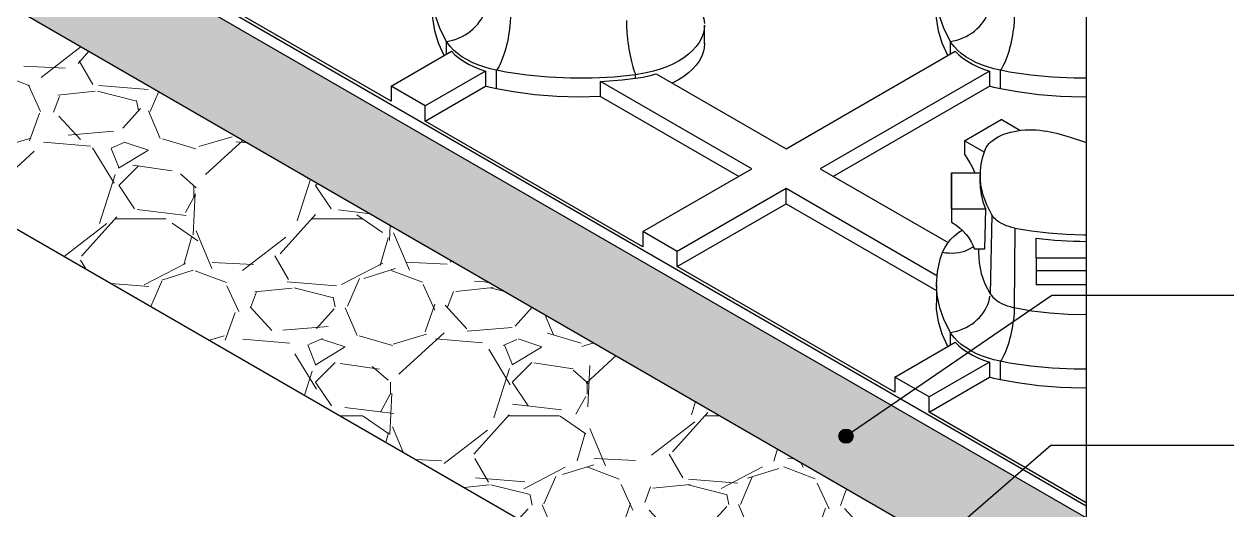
# Model space of a CAD drawing. Header units: millimetres. Extents: x 441156 to 441876, y 4514765 to 4515211.
# Drawn here: x 441489.989 to 441491.527, y 4515034.92 to 4515035.537 of the extents above; entities that cross this region are included whole.
import ezdxf

# ---------------------------------------------------------------- set-up
doc = ezdxf.new("R2010")
doc.units = ezdxf.units.MM
for name, color, linetype in [('Cassette', 7, 'Continuous'), ('Cornice', 7, 'Continuous'), ('Cornice_Testi', 7, 'Continuous')]:
    doc.layers.add(name, color=color, linetype=linetype)
doc.layers.add('Cornice_Tratteggi', color=7, linetype='Continuous', lineweight=5)

msp = doc.modelspace()

# ---------------------------------------------------------------- hatches: boundary and pattern name
at = {"layer": 'Cornice_Testi'}
h = msp.add_hatch(color=254, dxfattribs=at)
h.dxf.hatch_style = 1
h.paths.add_polyline_path([(441491.0431298654, 4515035.013180645, 1), (441491.0250173653, 4515035.013180645, 1)])
at = {"layer": 'Cornice_Tratteggi'}
h = msp.add_hatch(dxfattribs=at)
h.set_pattern_fill('GHIAIA2', color=254, scale=0.2, pattern_type=2)
h.set_pattern_definition([(0, (439121.963223482, 4515107.924989431), (0.2, 0.2), [0.06, -0.06999999999999999, 0.01, -0.06]), (0, (439122.043223482, 4515107.964989431), (0.2, 0.2), [0.01, -0.05, 0.04000000000000001, -0.1]), (0, (439122.073223482, 4515107.974989431), (0.2, 0.2), [0.01, -0.19]), (0, (439121.983223482, 4515107.984989431), (0.2, 0.2), [0.04000000000000001, -0.16]), (0, (439121.963223482, 4515108.004989431), (0.2, 0.2), [0.02, -0.18]), (0, (439122.103223482, 4515108.024989431), (0.2, 0.2), [0.02, -0.01, 0.01, -0.16]), (0, (439122.023223482, 4515108.034989431), (0.2, 0.2), [0.03, -0.17]), (0, (439121.973223482, 4515108.054989431), (0.2, 0.2), [0.02, -0.18]), (0, (439122.053223482, 4515108.074989431), (0.2, 0.2), [0.01, -0.06, 0.03, -0.1]), (0, (439122.013223482, 4515108.08498943), (0.2, 0.2), [0.02, -0.18]), (0, (439122.083223482, 4515108.094989431), (0.2, 0.2), [0.02, -0.18]), (0, (439122.043223482, 4515108.104989431), (0.2, 0.2), [0.02, -0.18]), (0, (439122.123223482, 4515108.114989431), (0.2, 0.2), [0.02, -0.18]), (90, (439121.953223482, 4515107.924989431), (-0.2, 0.2), [0.04000000000000001, -0.01, 0.02, -0.08000000000000002, 0.04000000000000001, -0.01]), (90, (439121.963223482, 4515108.054989431), (-0.2, 0.2), [0.01, -0.19]), (90, (439121.993223482, 4515107.994989431), (-0.2, 0.2), [0.02, -0.04000000000000001, 0.01, -0.13]), (90, (439122.003223482, 4515108.024989431), (-0.2, 0.2), [0.02, -0.04000000000000001, 0.03, -0.11]), (90, (439122.033223482, 4515107.974989431), (-0.2, 0.2), [0.01, -0.1, 0.02, -0.01, 0.02, -0.04000000000000001]), (90, (439122.043223482, 4515107.95498943), (-0.2, 0.2), [0.01, -0.19]), (90, (439122.063223482, 4515108.014989431), (-0.2, 0.2), [0.01, -0.01, 0.03, -0.15]), (90, (439122.073223482, 4515107.984989431), (-0.2, 0.2), [0.02, -0.08000000000000002, 0.01, -0.01, 0.01, -0.06999999999999999]), (90, (439122.093223482, 4515107.934989431), (-0.2, 0.2), [0.03, -0.17]), (90, (439122.113223482, 4515108.08498943), (-0.2, 0.2), [0.01, -0.01, 0.01, -0.17]), (90, (439122.123223482, 4515108.034989431), (-0.2, 0.2), [0.03, -0.17]), (90, (439122.148223482, 4515108.019989431), (-0.2, 0.2), [0.01, -0.19]), (45, (439122.023223482, 4515107.924989431), (2.220446049250313e-17, 0.200000000003805), [0.014142, -0.26870071248]), (45, (439122.003223482, 4515108.114989431), (2.220446049250313e-17, 0.200000000003805), [0.014142, -0.04242600000000001, 0.04242600000000001, -0.18384871248]), (45, (439122.023223482, 4515108.08498943), (2.220446049250313e-17, 0.200000000003805), [0.028284, -0.07071068000000001, 0.014142, -0.16970603248]), (45, (439122.063223482, 4515108.074989431), (2.220446049250313e-17, 0.200000000003805), [0.028284, -0.098995, 0.014142, -0.14142171248]), (45, (439121.983223482, 4515107.984989431), (2.220446049250313e-17, 0.200000000003805), [0.014142, -0.26870071248]), (45, (439122.033223482, 4515107.984989431), (2.220446049250313e-17, 0.200000000003805), [0.0424264, -0.24041631248]), (45, (439122.073223482, 4515108.004989431), (2.220446049250313e-17, 0.200000000003805), [0.014142, -0.0848528, 0.014142, -0.16970591248]), (45, (439122.103223482, 4515108.024989431), (2.220446049250313e-17, 0.200000000003805), [0.028284, -0.25455871248]), (45, (439122.143223482, 4515108.024989431), (2.220446049250313e-17, 0.200000000003805), [0.028284, -0.25455871248]), (45, (439122.143223482, 4515107.964989431), (2.220446049250313e-17, 0.200000000003805), [0.014142, -0.26870071248]), (45, (439122.123223482, 4515108.064989431), (2.220446049250313e-17, 0.200000000003805), [0.014142, -0.26870071248]), (45, (439122.103223482, 4515108.094989431), (2.220446049250313e-17, 0.200000000003805), [0.014142, -0.26870071248]), (45, (439122.143223482, 4515108.114989431), (2.220446049250313e-17, 0.200000000003805), [0.014142, -0.26870071248]), (45, (439121.953223482, 4515108.114989431), (2.220446049250313e-17, 0.200000000003805), [0.014142, -0.26870071248]), (45, (439122.053223482, 4515108.034989431), (2.220446049250313e-17, 0.200000000003805), [0.014142, -0.26870071248]), (45, (439122.073223482, 4515108.114989431), (2.220446049250313e-17, 0.200000000003805), [0.014142, -0.098995, 0.014142, -0.15556371248]), (45, (439121.983223482, 4515108.004989431), (2.220446049250313e-17, 0.200000000003805), [0.028284, -0.25455871248]), (45, (439121.983223482, 4515108.054989431), (2.220446049250313e-17, 0.200000000003805), [0.04242600000000001, -0.24041671248]), (135, (439121.963223482, 4515108.004989431), (-0.200000000003805, 2.220446049250313e-17), [0.021214, -0.26162871248]), (135, (439122.073223482, 4515107.994989431), (-0.200000000003805, 2.220446049250313e-17), [0.014142, -0.26870071248]), (135, (439122.133223482, 4515108.024989431), (-0.200000000003805, 2.220446049250313e-17), [0.014142, -0.26870071248]), (135, (439122.063223482, 4515108.064989431), (-0.200000000003805, 2.220446049250313e-17), [0.014142, -0.26870071248]), (135, (439122.073223482, 4515108.094989431), (-0.200000000003805, 2.220446049250313e-17), [0.014142, -0.26870071248]), (135, (439122.043223482, 4515108.104989431), (-0.200000000003805, 2.220446049250313e-17), [0.014142, -0.26870071248]), (135, (439122.083223482, 4515108.094989431), (-0.200000000003805, 2.220446049250313e-17), [0.014142, -0.26870071248]), (135, (439121.963223482, 4515107.974989431), (-0.200000000003805, 2.220446049250313e-17), [0.014142, -0.26870071248]), (135, (439122.003223482, 4515108.044989431), (-0.200000000003805, 2.220446049250313e-17), [0.014142, -0.26870071248]), (135, (439122.003223482, 4515107.984989431), (-0.200000000003805, 2.220446049250313e-17), [0.028284, -0.25455871248]), (135, (439122.043223482, 4515107.964989431), (-0.200000000003805, 2.220446049250313e-17), [0.028284, -0.25455871248]), (135, (439122.123223482, 4515108.074989431), (-0.200000000003805, 2.220446049250313e-17), [0.028284, -0.25455871248]), (135, (439122.063223482, 4515108.024989431), (-0.200000000003805, 2.220446049250313e-17), [0.014142, -0.26870071248]), (135, (439122.093223482, 4515107.964989431), (-0.200000000003805, 2.220446049250313e-17), [0.028284, -0.1697056, 0.014142, -0.07071111248]), (135, (439121.973223482, 4515108.054989431), (-0.1999999005732778, 9.94305271784235e-08), [0.028284, -0.05656854, 0.028284, -0.16970617248]), (135, (439121.953223482, 4515107.944989431), (-0.200000000003805, 2.220446049250313e-17), [0.02828, -0.07072, 0.02828, -0.07072, 0.01414, -0.07070271248000001]), (26.56505118, (439122.023223482, 4515107.984989431), (0.2000000000000188, 1.019975215399427e-11), [0.04472, -0.02236, 0.02236, -0.3577735954]), (26.56505118, (439122.053223482, 4515108.104989431), (0.2000000000000188, 1.019975215399427e-11), [0.04472, -0.4024935954]), (26.56505118, (439122.053223482, 4515107.964989431), (0.2000000000000188, 1.019975215399427e-11), [0.02236, -0.4248535954]), (26.56505118, (439121.963223482, 4515107.974989431), (0.2000000000000188, 1.019975215399427e-11), [0.02236, -0.4248535954]), (26.56505118, (439122.003223482, 4515108.024989431), (0.2000000000000188, 1.019975215399427e-11), [0.02236, -0.4248535954]), (26.56505118, (439121.963223482, 4515108.044989431), (0.2000000000000188, 1.019975215399427e-11), [0.02236, -0.4248535954]), (63.43494882, (439121.993223482, 4515108.064989431), (1.019972994953378e-11, 0.2000000000000188), [0.02235999999999996, -0.4248535953999992]), (63.43494882, (439122.063223482, 4515108.064989431), (1.019972994953378e-11, 0.2000000000000188), [0.02235999999999996, -0.4248535953999992]), (63.43494882, (439122.083223482, 4515107.924989431), (1.019972994953378e-11, 0.2000000000000188), [0.02235999999999996, -0.4248535953999992]), (63.43494882, (439121.953223482, 4515108.034989431), (1.019972994953378e-11, 0.2000000000000188), [0.02235999999999996, -0.4248535953999992]), (63.43494882, (439122.033223482, 4515107.934989431), (1.019972994953378e-11, 0.2000000000000188), [0.02235999999999996, -0.1565199999999996, 0.02235999999999996, -0.2459735953999997]), (116.56505118, (439122.003223482, 4515108.104989431), (-1.019975215399427e-11, 0.2000000000000188), [0.02236, -0.4248535954]), (116.56505118, (439122.123223482, 4515108.064989431), (-1.019975215399427e-11, 0.2000000000000188), [0.02236, -0.4248535954]), (116.56505118, (439122.033223482, 4515108.104989431), (-1.019975215399427e-11, 0.2000000000000188), [0.02236, -0.4248535954]), (116.56505118, (439121.953223482, 4515107.994989431), (-1.019975215399427e-11, 0.2000000000000188), [0.02236, -0.4248535954]), (153.43494882, (439122.103223482, 4515107.964989431), (-0.2000000000000188, 1.019979656291525e-11), [0.02236, -0.4248535954]), (153.43494882, (439122.143223482, 4515108.014989431), (-0.2000000000000188, 1.019979656291525e-11), [0.02236, -0.4248535954]), (153.43494882, (439122.023223482, 4515108.034989431), (-0.2000000000000188, 1.019979656291525e-11), [0.02236, -0.4248535954]), (153.43494882, (439122.053223482, 4515108.074989431), (-0.2000000000000188, 1.019979656291525e-11), [0.02236, -0.4248535954]), (153.43494882, (439122.123223482, 4515108.114989431), (-0.2000000000000188, 1.019979656291525e-11), [0.02236, -0.4248535954]), (153.43494882, (439121.983223482, 4515107.924989431), (-0.2000000000000188, 1.019979656291525e-11), [0.03354, -0.4136735954])])
h.paths.add_polyline_path([(441489.0365993104, 4515036.238782965), (441489.0365993104, 4515036.099920465), (441491.3391885678, 4515034.770532724), (441491.3391885678, 4515034.909395223)])
h = msp.add_hatch(dxfattribs=at)
h.set_pattern_fill('GRAVEL', color=254, scale=0.25)
h.set_pattern_definition([(228.012787504, (439122.133223482, 4515108.174989431), (-2.000000000000016, -2.250000000000001), [0.033634, -3.329772011768425]), (184.969740728, (439122.110723482, 4515108.149989431), (2.999999999999994, 0.2500000000000088), [0.057717, -5.713981190307499]), (132.510447078, (439122.053223482, 4515108.144989431), (2.500000000000029, -2.749999999999966), [0.040697, -4.029008149024925]), (267.273689006, (439121.955723482, 4515108.082489431), (0.2500000000000061, 5.000000000000004), [0.05255949999999991, -5.203389510407239]), (292.833654178, (439121.953223482, 4515108.029989431), (-1.249999999999997, 3.000000000000007), [0.05153874999999991, -5.102343282022064]), (357.273689006, (439121.973223482, 4515107.982489431), (-5.000000000000004, 0.2500000000000064), [0.05255949999999991, -5.203389510407239]), (37.6942404667, (439122.025723482, 4515107.979989431), (-3.25, -2.499999999999993), [0.06950724999999999, -6.881212137229]), (72.2553283749, (439122.080723482, 4515108.02248943), (1.750000000000007, 5.500000000000001), [0.06562199999999982, -6.496580374203337]), (121.429565615, (439122.100723482, 4515108.08498943), (-2.000000000000005, 3.249999999999997), [0.0527375, -5.22101827743225]), (175.236358309, (439122.073223482, 4515108.129989431), (2.749999999999996, -0.2500000000000095), [0.060208, -2.950190644698075]), (222.397437798, (439122.013223482, 4515108.134989431), (-2.999999999999991, -2.749999999999993), [0.077862, -7.708343751198725]), (138.814074834, (439122.203223482, 4515108.07998943), (-1.750000000000008, 1.5), [0.02657524999999995, -2.630961203183669]), (171.46923439, (439122.183223482, 4515108.097489431), (3.25, -0.4999999999999988), [0.05055925, -5.00537785403925]), (225, (439122.133223482, 4515108.104989431), (-2.775557561562891e-17, -0.2499999999999832), [0.03535525, -0.318198140593275]), (203.198590514, (439122.115723482, 4515108.134989431), (1.249999999999997, 0.4999999999999938), [0.0190395, -1.884903776465975]), (291.801409486, (439122.098223482, 4515108.127489431), (-0.249999999999921, 0.7500000000000256), [0.02692575, -1.319365451783625]), (30.96375653209999, (439122.108223482, 4515108.10248943), (0.7500000000000132, 0.4999999999999949), [0.04373224999999999, -1.414005723711325]), (161.565051177, (439122.145723482, 4515108.12498943), (0.5000000000000029, -0.2499999999999942), [0.03162274999999991, -0.7589466650420985]), (16.389540334, (439121.953223482, 4515108.127489431), (2.499999999999992, 0.750000000000011), [0.0443, -4.38571128666735]), (70.3461759419, (439121.995723482, 4515108.139989431), (-1.000000000000305, -2.750000000000849), [0.03716525, -3.67935193682975]), (293.198590514, (439122.145723482, 4515108.174989431), (-0.4999999999999926, 1.249999999999998), [0.03807875, -1.865864526465975]), (343.610459666, (439122.160723482, 4515108.139989431), (-2.499999999999992, 0.7500000000000109), [0.04429999999999991, -4.385711286667238]), (339.44395478, (439121.953223482, 4515107.972489431), (-1.250000000000009, 0.5000000000000061), [0.04271999999999991, -2.093280936329369]), (294.775140569, (439121.993223482, 4515107.957489431), (-1.250000000000001, 2.75), [0.0357945, -3.543660765819]), (66.8014094864, (439122.148223482, 4515107.924989431), (0.4999999999999953, 1.249999999999992), [0.03807875, -1.865864526465975]), (17.3540246363, (439122.163223482, 4515107.95998943), (-3.249999999999994, -0.9999999999999907), [0.04190775, -4.14885590356]), (69.44395478040002, (439122.025723482, 4515107.924989431), (-0.5000000000000018, -1.249999999999989), [0.02135999999999996, -2.114640936329369]), (101.309932474, (439122.133223482, 4515107.924989431), (-0.249999999999991, 1.000000000000003), [0.0127475, -1.2620073783982]), (165.963756532, (439122.130723482, 4515107.93748943), (0.7499999999999897, -0.2500000000000003), [0.05153875, -0.9792376564044251]), (186.009005957, (439122.080723482, 4515107.949989431), (2.500000000000012, 0.2499999999999958), [0.0477625, -4.728480793635701]), (303.690067526, (439122.108223482, 4515108.07998943), (-0.2499999999999968, 0.4999999999999964), [0.03605549999999991, -0.8653323188659986]), (353.157226587, (439122.128223482, 4515108.049989431), (4.250000000000004, -0.5000000000000132), [0.0629485, -6.231890656007075]), (60.9453959009, (439122.190723482, 4515108.042489431), (-0.9999999999999939, -1.749999999999994), [0.025739, -2.54816853524675]), (90, (439122.203223482, 4515108.064989431), (-0.25, 0.25), [0.015, -0.235]), (120.256437164, (439122.075723482, 4515107.957489431), (1.000000000000002, -1.750000000000002), [0.034731, -3.43837999736245]), (48.01278750420001, (439122.058223482, 4515107.987489431), (2, 2.249999999999994), [0.067268, -3.296138011768424]), (0, (439122.103223482, 4515108.037489431), (0.25, 0.25), [0.065, -0.185]), (325.3048464690001, (439122.168223482, 4515108.037489431), (2.500000000000035, -1.749999999999956), [0.03952849999999991, -3.913318575210494]), (254.054604099, (439122.200723482, 4515108.014989431), (-0.2500000000000094, -1.000000000000001), [0.0364005, -1.783626972320125]), (207.645975364, (439122.190723482, 4515107.979989431), (-4.749999999999988, -2.500000000000012), [0.05926625, -5.867368545564849]), (175.42607874, (439122.138223482, 4515107.952489431), (-3.249999999999988, 0.2500000000000003), [0.06269975, -6.207268351992225])])
h.paths.add_polyline_path([(441489.0365993104, 4515036.099920465), (441489.0365993104, 4515035.821060955), (441491.3391885678, 4515034.491673214), (441491.3391885678, 4515034.770532724), (441491.1523932892, 4515034.878377991), (441491.076962303, 4515034.813046786, -0.180360973604361), (441491.0791729434, 4515034.807117764, -1), (441491.0610604434, 4515034.807117764, -0.6943969215559394), (441491.076962303, 4515034.813046786), (441491.1523932892, 4515034.878377991)])

# ---------------------------------------------------------------- linework, layer by layer
at = {"layer": 'Cassette', "color": 5}
for p, q in [((441491.5269137554, 4515035.191940012), (441491.2954183237, 4515035.191940012)), ((441491.5269137554, 4515035.001309055), (441491.2943286998, 4515035.001309055))]:
    msp.add_line(p, q, dxfattribs=at)
at = {"layer": 'Cornice', "color": 254}
msp.add_line((441491.3391885678, 4515037.665019941), (441491.3391885678, 4515034.491673214), dxfattribs=at)
at = {"layer": 'Cornice', "color": 254, "linetype": 'Continuous'}
for p, q in [((441491.3391885678, 4515034.92418409), (441489.0365993104, 4515036.25357183)), ((441491.3391885678, 4515034.909395223), (441489.0365993104, 4515036.238782965)), ((441489.0365993104, 4515036.099920465), (441491.3391885678, 4515034.770532724)), ((441489.0365993104, 4515035.821060955), (441491.3391885678, 4515034.491673214)), ((441490.4556671609, 4515035.438717164), (441490.1790257748, 4515035.598434607)), ((441490.8540438762, 4515035.511889875), (441490.8540438762, 4515035.53555206)), ((441490.5263308808, 4515035.498740015), (441490.5263308808, 4515035.514749846)), ((441491.1667044595, 4515035.498740015), (441491.1667044595, 4515035.514749846)), ((441490.4556671609, 4515035.45794269), (441490.5323866504, 4515035.502236282)), ((441490.9577200466, 4515035.378083969), (441491.1727602291, 4515035.502236282)), ((441490.5899217986, 4515035.454373782), (441490.5899217986, 4515035.478035966)), ((441491.2302953773, 4515035.454373782), (441491.2302953773, 4515035.478035966)), ((441490.5759320537, 4515035.477095573), (441490.4992125642, 4515035.432801981)), ((441490.5759320537, 4515035.477095573), (441490.5759320537, 4515035.457870048)), ((441490.9141746432, 4515035.35294326), (441490.7219286005, 4515035.463935496)), ((441490.7219286005, 4515035.444709972), (441490.7219286005, 4515035.463935496)), ((441490.7666236808, 4515035.467907872), (441490.7666236808, 4515035.472344532)), ((441490.7927068592, 4515035.47335346), (441490.9577200466, 4515035.378083969)), ((441491.2163056325, 4515035.477095573), (441491.0012654499, 4515035.35294326)), ((441491.2163056325, 4515035.477095573), (441491.2163056325, 4515035.457870048)), ((441490.4556671609, 4515035.45794269), (441490.4556671609, 4515035.438717164)), ((441490.4992125642, 4515035.432801981), (441490.4556671609, 4515035.45794269)), ((441490.4992125642, 4515035.413576456), (441490.5759320537, 4515035.457870048)), ((441491.0179154032, 4515035.343330497), (441491.2163056325, 4515035.457870048)), ((441490.4992125642, 4515035.413576456), (441490.4992125642, 4515035.432801981)), ((441490.7219286005, 4515035.444709972), (441490.8975246899, 4515035.343330497)), ((441490.7758539502, 4515035.253859013), (441490.4992125642, 4515035.413576456)), ((441491.1844428668, 4515035.388368271), (441491.2311901351, 4515035.415357559)), ((441491.2548486225, 4515035.401697742), (441491.2311901351, 4515035.415357559)), ((441491.1844428668, 4515035.388368271), (441491.1844424854, 4515035.371529453)), ((441491.2096438329, 4515035.373817863), (441491.1844428668, 4515035.388368271)), ((441490.7758539502, 4515035.273084539), (441490.9141746432, 4515035.35294326)), ((441491.0012654499, 4515035.35294326), (441491.1637965351, 4515035.259106796)), ((441491.1682164137, 4515035.347865738), (441491.1682158738, 4515035.331026944)), ((441491.1682164137, 4515035.301854251), (441491.1682164137, 4515035.347865738)), ((441491.1682164137, 4515035.347865738), (441491.2045733002, 4515035.347864961)), ((441491.2044565456, 4515035.346810696), (441491.2042807237, 4515035.338586851)), ((441490.9577200466, 4515035.327802551), (441490.8193993535, 4515035.24794383)), ((441491.1494547675, 4515035.217105523), (441490.9577200466, 4515035.327802551)), ((441490.9577200466, 4515035.308577026), (441490.9577200466, 4515035.327802551)), ((441491.1682158738, 4515035.331026944), (441491.1682158738, 4515035.285015457)), ((441490.8193993535, 4515035.228718305), (441490.9577200466, 4515035.308577026)), ((441490.9577200466, 4515035.308577026), (441491.1488767838, 4515035.198213694)), ((441491.1682164137, 4515035.301854251), (441491.1682158738, 4515035.285015457)), ((441491.1682164137, 4515035.301854251), (441491.2111927022, 4515035.301853333)), ((441491.2111927022, 4515035.301853333), (441491.2100729219, 4515035.250832092)), ((441491.2191845605, 4515035.294592433), (441491.2171660712, 4515035.19422406)), ((441490.7758539502, 4515035.273084539), (441490.7758539502, 4515035.253859013)), ((441490.8193993535, 4515035.24794383), (441490.7758539502, 4515035.273084539)), ((441491.2485412401, 4515035.277643509), (441491.2478394678, 4515035.176514937)), ((441491.2755200309, 4515035.239903075), (441491.2755200309, 4515035.264714293)), ((441490.8193993535, 4515035.228718305), (441490.8193993535, 4515035.24794383)), ((441491.2100729219, 4515035.250832092), (441491.1972562738, 4515035.250832092)), ((441491.2024045685, 4515035.250832092), (441491.2023216271, 4515035.246952613)), ((441491.2755200309, 4515035.239903075), (441491.2755200309, 4515035.223063969)), ((441491.2755200309, 4515035.239903075), (441491.3391885678, 4515035.239903075)), ((441491.0960407396, 4515035.069000863), (441490.8193993535, 4515035.228718305)), ((441491.3391885678, 4515035.223063969), (441491.2755200309, 4515035.223063969)), ((441491.2755200309, 4515035.223063969), (441491.2755200309, 4515035.205646926)), ((441491.1488767838, 4515035.205981093), (441491.1488767838, 4515035.182318909)), ((441491.3391885678, 4515035.205646926), (441491.2755200309, 4515035.205646926)), ((441491.1667044595, 4515035.129023713), (441491.1667044595, 4515035.145033545)), ((441491.0960407396, 4515035.088226387), (441491.1727602291, 4515035.13251998)), ((441491.2163056325, 4515035.107379271), (441491.1395861429, 4515035.063085679)), ((441491.2163056325, 4515035.107379271), (441491.2163056325, 4515035.088153746)), ((441491.2302953773, 4515035.084657479), (441491.2302953773, 4515035.108319664)), ((441491.0960407396, 4515035.088226387), (441491.0960407396, 4515035.069000863)), ((441491.1395861429, 4515035.063085679), (441491.0960407396, 4515035.088226387)), ((441491.1395861429, 4515035.043860154), (441491.2163056325, 4515035.088153746)), ((441491.1395861429, 4515035.043860154), (441491.1395861429, 4515035.063085679)), ((441491.3391885678, 4515034.928620749), (441491.1395861429, 4515035.043860154))]:
    msp.add_line(p, q, dxfattribs=at)
for points in [[(441490.5263308808, 4515035.514749846, 0), (441490.5183317554, 4515035.530155119, 0), (441490.5126726934, 4515035.54590237, 0), (441490.5093961886, 4515035.561873351, 0), (441490.5085032051, 4515035.575697396, 0)], [(441491.1667044595, 4515035.514749846, 0), (441491.1587053341, 4515035.530155119, 0), (441491.1530462721, 4515035.54590237, 0), (441491.1497697673, 4515035.561873351, 0), (441491.1488767838, 4515035.575697396, 0)], [(441490.5263308808, 4515035.514749846, 0), (441490.5303557282, 4515035.515386799, 0), (441490.5343824946, 4515035.516328024, 0), (441490.5383805341, 4515035.517566357, 0), (441490.5423194189, 4515035.519092374, 0), (441490.546169172, 4515035.52089446, 0), (441490.5499004942, 4515035.522958903, 0), (441490.553484988, 4515035.525269987, 0), (441490.5568953733, 4515035.527810127, 0), (441490.5601056949, 4515035.53055999, 0), (441490.5630915203, 4515035.533498646, 0), (441490.5658301257, 4515035.536603732, 0), (441490.5683006686, 4515035.539851616, 0), (441490.5704843466, 4515035.54321758, 0), (441490.5723645407, 4515035.546676006, 0), (441490.5739269413, 4515035.550200574, 0), (441490.5751596579, 4515035.553764461, 0), (441490.5760533085, 4515035.557340541, 0), (441490.576601092, 4515035.560901599, 0), (441490.5767924925, 4515035.563940362, 0)], [(441490.8459550513, 4515035.5597091, 0), (441490.8492053751, 4515035.554375247, 0), (441490.851638134, 4515035.548898139, 0), (441490.8532348134, 4515035.543319459, 0), (441490.8539832614, 4515035.537681665, 0), (441490.8540438762, 4515035.53555206, 0)], [(441491.1667044595, 4515035.514749846, 0), (441491.1707293069, 4515035.515386799, 0), (441491.1747560734, 4515035.516328024, 0), (441491.1787541128, 4515035.517566357, 0), (441491.1826929977, 4515035.519092374, 0), (441491.1865427507, 4515035.52089446, 0), (441491.1902740729, 4515035.522958903, 0), (441491.1938585668, 4515035.525269987, 0), (441491.197268952, 4515035.527810127, 0), (441491.2004792736, 4515035.53055999, 0), (441491.203465099, 4515035.533498646, 0), (441491.2062037044, 4515035.536603732, 0), (441491.2086742473, 4515035.539851616, 0), (441491.2108579253, 4515035.54321758, 0), (441491.2127381194, 4515035.546676006, 0), (441491.21430052, 4515035.550200574, 0), (441491.2155332366, 4515035.553764461, 0), (441491.2164268872, 4515035.557340541, 0), (441491.2169746707, 4515035.560901599, 0), (441491.2171660712, 4515035.563940362, 0)], [(441490.5230461497, 4515035.496843592, 0), (441490.5159224625, 4515035.512391434, 0), (441490.5111569299, 4515035.528236961, 0), (441490.5087853366, 4515035.544261189, 0), (441490.5085032051, 4515035.552035211, 0)], [(441490.6074658891, 4515035.546231238, 0), (441490.6073803592, 4515035.542612266, 0), (441490.607173276, 4515035.538823207, 0), (441490.6068462157, 4515035.534892899, 0), (441490.6064016671, 4515035.530851253, 0), (441490.6058430138, 4515035.526729031, 0), (441490.6051745074, 4515035.522557601, 0), (441490.6044012355, 4515035.518368715, 0), (441490.6035290833, 4515035.51419425, 0), (441490.6025646884, 4515035.510065977, 0), (441490.6015153904, 4515035.506015315, 0), (441490.6003891751, 4515035.502073091, 0), (441490.5991946137, 4515035.498269309, 0), (441490.5979407975, 4515035.494632917, 0), (441490.5966372687, 4515035.49119159, 0), (441490.5952939481, 4515035.48797152, 0), (441490.5939210592, 4515035.484997212, 0), (441490.5925290504, 4515035.482291304, 0), (441490.5911285157, 4515035.479874388, 0), (441490.5899217986, 4515035.478035966, 0)], [(441490.7548013529, 4515035.541485675, 0), (441490.7548589885, 4515035.53786209, 0), (441490.7549985343, 4515035.534061867, 0), (441490.7552189284, 4515035.530113926, 0), (441490.7555184936, 4515035.526048313, 0), (441490.7558949499, 4515035.521895971, 0), (441490.7563454322, 4515035.517688501, 0), (441490.7568665121, 4515035.513457924, 0), (441490.7574542239, 4515035.509236438, 0), (441490.7581040948, 4515035.505056171, 0), (441490.7588111787, 4515035.500948937, 0), (441490.7595700945, 4515035.496945994, 0), (441490.7603750662, 4515035.493077808, 0), (441490.7612199676, 4515035.489373818, 0), (441490.7620983685, 4515035.485862213, 0), (441490.7630035836, 4515035.48256972, 0), (441490.7639287238, 4515035.479521394, 0), (441490.7648667482, 4515035.476740437, 0), (441490.7658105178, 4515035.474248013, 0), (441490.7666236808, 4515035.472344532, 0)], [(441491.1634197284, 4515035.496843592, 0), (441491.1562960412, 4515035.512391434, 0), (441491.1515305087, 4515035.528236961, 0), (441491.1491589153, 4515035.544261189, 0), (441491.1488767838, 4515035.552035211, 0)], [(441491.2478394678, 4515035.546231238, 0), (441491.2477539379, 4515035.542612266, 0), (441491.2475468548, 4515035.538823207, 0), (441491.2472197944, 4515035.534892899, 0), (441491.2467752459, 4515035.530851253, 0), (441491.2462165926, 4515035.526729031, 0), (441491.2455480861, 4515035.522557601, 0), (441491.2447748142, 4515035.518368715, 0), (441491.243902662, 4515035.51419425, 0), (441491.2429382671, 4515035.510065977, 0), (441491.2418889691, 4515035.506015315, 0), (441491.2407627538, 4515035.502073091, 0), (441491.2395681924, 4515035.498269309, 0), (441491.2383143762, 4515035.494632917, 0), (441491.2370108474, 4515035.49119159, 0), (441491.2356675268, 4515035.48797152, 0), (441491.2342946379, 4515035.484997212, 0), (441491.2329026291, 4515035.482291304, 0), (441491.2315020944, 4515035.479874388, 0), (441491.2302953773, 4515035.478035966, 0)], [(441490.8540438762, 4515035.53555206, 0), (441490.8536166818, 4515035.529903112, 0), (441490.85233835, 4515035.524297155, 0), (441490.8502186094, 4515035.518776855, 0), (441490.8472735927, 4515035.513384225, 0), (441490.8435257133, 4515035.508160305, 0), (441490.8390034946, 4515035.503144853, 0), (441490.8337413536, 4515035.49837604, 0), (441490.8277793383, 4515035.493890158, 0), (441490.8211628233, 4515035.489721349, 0), (441490.8139421642, 4515035.485901339, 0), (441490.8061723146, 4515035.482459201, 0), (441490.7979124078, 4515035.479421131, 0), (441490.7892253067, 4515035.476810252, 0), (441490.7801771251, 4515035.474646433, 0), (441490.7708367255, 4515035.472946144, 0), (441490.7666236808, 4515035.472344532, 0)], [(441490.5899217986, 4515035.478035966, 0), (441490.5815545613, 4515035.479955548, 0), (441490.5735089431, 4515035.482288856, 0), (441490.5658461763, 4515035.485018131, 0), (441490.558624579, 4515035.488122604, 0), (441490.5518991121, 4515035.491578645, 0), (441490.5457209603, 4515035.495359953, 0), (441490.5401371431, 4515035.49943775, 0), (441490.5351901568, 4515035.503781002, 0), (441490.5309176508, 4515035.508356653, 0), (441490.5273521416, 4515035.51312988, 0), (441490.5263308808, 4515035.514749846, 0)], [(441490.8540438762, 4515035.511889875, 0), (441490.8536166818, 4515035.506240927, 0), (441490.85233835, 4515035.50063497, 0), (441490.8502186094, 4515035.49511467, 0), (441490.8472735927, 4515035.48972204, 0), (441490.8435257133, 4515035.484498121, 0), (441490.8390034946, 4515035.479482668, 0), (441490.8337413536, 4515035.474713854, 0), (441490.8277793383, 4515035.470227974, 0), (441490.8211628233, 4515035.466059164, 0), (441490.8139421642, 4515035.462239154, 0), (441490.8128567815, 4515035.461720009, 0)], [(441491.2302953773, 4515035.478035966, 0), (441491.22192814, 4515035.479955548, 0), (441491.2138825218, 4515035.482288856, 0), (441491.2062197551, 4515035.485018131, 0), (441491.1989981578, 4515035.488122604, 0), (441491.1922726908, 4515035.491578645, 0), (441491.186094539, 4515035.495359953, 0), (441491.1805107218, 4515035.49943775, 0), (441491.1755637355, 4515035.503781002, 0), (441491.1712912295, 4515035.508356653, 0), (441491.1677257203, 4515035.51312988, 0), (441491.1667044595, 4515035.514749846, 0)], [(441490.5323866504, 4515035.502236282, 0), (441490.5369077389, 4515035.497740956, 0), (441490.5420902359, 4515035.493490233, 0), (441490.5478946996, 4515035.489516462, 0), (441490.5542769544, 4515035.485849888, 0), (441490.5611884276, 4515035.482518413, 0), (441490.5685765186, 4515035.479547394, 0), (441490.5759320537, 4515035.477095573, 0)], [(441491.1727602291, 4515035.502236282, 0), (441491.1772813176, 4515035.497740956, 0), (441491.1824638146, 4515035.493490233, 0), (441491.1882682783, 4515035.489516462, 0), (441491.1946505331, 4515035.485849888, 0), (441491.2015620063, 4515035.482518413, 0), (441491.2089500973, 4515035.479547394, 0), (441491.2163056325, 4515035.477095573, 0)], [(441490.7666236808, 4515035.472344532, 0), (441490.7392165379, 4515035.469468481, 0), (441490.7114810297, 4515035.467973107, 0), (441490.6836254225, 4515035.467869641, 0), (441490.6558588846, 4515035.469158859, 0), (441490.6283899154, 4515035.47183108, 0), (441490.6014247799, 4515035.475866238, 0), (441490.5899217986, 4515035.478035966, 0)], [(441491.3391885678, 4515035.467926062, 0), (441491.3239990012, 4515035.467869641, 0), (441491.2962324633, 4515035.469158859, 0), (441491.2687634941, 4515035.47183108, 0), (441491.2417983586, 4515035.475866238, 0), (441491.2302953773, 4515035.478035966, 0)], [(441490.7219286005, 4515035.463935496, 0), (441490.7495650456, 4515035.465951568, 0), (441490.7666236808, 4515035.467907872, 0)], [(441490.7666236808, 4515035.467907872, 0), (441490.7760709315, 4515035.469398456, 0), (441490.7852572146, 4515035.471358743, 0), (441490.7927068592, 4515035.47335346, 0)], [(441490.5899217986, 4515035.454373782, 0), (441490.5815545613, 4515035.456293363, 0), (441490.5759320537, 4515035.457870048, 0)], [(441490.7219286005, 4515035.444709972, 0), (441490.6940936054, 4515035.444082811, 0), (441490.6662690738, 4515035.444849269, 0), (441490.6386639406, 4515035.447003592, 0), (441490.6114854933, 4515035.450529602, 0), (441490.5899217986, 4515035.454373782, 0)], [(441491.2302953773, 4515035.454373782, 0), (441491.22192814, 4515035.456293363, 0), (441491.2163056325, 4515035.457870048, 0)], [(441491.3391885678, 4515035.44418919, 0), (441491.3344671841, 4515035.444082811, 0), (441491.3066426525, 4515035.444849269, 0), (441491.2790375193, 4515035.447003592, 0), (441491.251859072, 4515035.450529602, 0), (441491.2302953773, 4515035.454373782, 0)], [(441491.2110013843, 4515035.377586883, 0), (441491.2122511383, 4515035.380099112, 0), (441491.2138891725, 4515035.382562584, 0), (441491.2158963179, 4515035.384951605, 0), (441491.2182534059, 4515035.38724048, 0), (441491.2209563893, 4515035.389419715, 0), (441491.2239913487, 4515035.391482674, 0), (441491.2273245736, 4515035.393408178, 0), (441491.2309223536, 4515035.39517505, 0), (441491.2347716173, 4515035.39677364, 0), (441491.2388582804, 4515035.398201721, 0), (441491.2431380081, 4515035.399445136, 0), (441491.2475664655, 4515035.400489729, 0), (441491.2521271915, 4515035.401328927, 0), (441491.256804185, 4515035.401962764, 0), (441491.2615476005, 4515035.402385688, 0), (441491.2663075924, 4515035.402592153, 0), (441491.2710689647, 4515035.402578764, 0), (441491.2758127532, 4515035.402348165, 0), (441491.2804892177, 4515035.401903987, 0), (441491.2850486179, 4515035.401249859, 0), (441491.2874699971, 4515035.400806818, 0)], [(441491.3391885678, 4515035.38613861, 0), (441491.3386909657, 4515035.386347129, 0), (441491.3195144419, 4515035.3928548, 0), (441491.3037858675, 4515035.39717911, 0), (441491.2874699971, 4515035.400806818, 0)], [(441491.1844424854, 4515035.371529453, 0), (441491.188130938, 4515035.366049964, 0), (441491.1915525028, 4515035.360366105, 0), (441491.1946811395, 4515035.354521136, 0), (441491.1974930373, 4515035.348559538, 0), (441491.197796587, 4515035.347865106, 0)], [(441491.2191845605, 4515035.294592433, 0), (441491.2128224578, 4515035.306990086, 0), (441491.2082229081, 4515035.319501691, 0), (441491.20536992, 4515035.33240542, 0), (441491.2044377029, 4515035.345244085, 0), (441491.2044566215, 4515035.346814243, 0)], [(441491.2042807237, 4515035.338586851, 0), (441491.2045660888, 4515035.329329925, 0), (441491.2058168172, 4515035.320099715, 0), (441491.208028366, 4515035.310929748, 0), (441491.2111927022, 4515035.301853333, 0)], [(441491.2485412401, 4515035.277643509, 0), (441491.2448625955, 4515035.27843421, 0), (441491.2413167431, 4515035.279407253, 0), (441491.2378328197, 4515035.280592526, 0), (441491.2345408501, 4515035.281955147, 0), (441491.2315493264, 4515035.283440347, 0), (441491.2287824415, 4515035.285073414, 0), (441491.2261906331, 4515035.286896962, 0), (441491.2238758078, 4515035.288851832, 0), (441491.2225049287, 4515035.290211149, 0), (441491.2212673328, 4515035.291617447, 0), (441491.2201536939, 4515035.293085556, 0), (441491.2191845605, 4515035.294592433, 0)], [(441491.1682158738, 4515035.285015457, 0), (441491.1734321337, 4515035.281665477, 0), (441491.1782709571, 4515035.277957042, 0), (441491.1826955176, 4515035.273918374, 0), (441491.1866721417, 4515035.269580211, 0), (441491.1901705648, 4515035.264975568, 0), (441491.1931641619, 4515035.26013949, 0), (441491.1956301498, 4515035.255108783, 0), (441491.1972562738, 4515035.250832092, 0)], [(441491.156846512, 4515035.247051442, 0), (441491.159428303, 4515035.252505763, 0), (441491.1628236516, 4515035.257809415, 0), (441491.1670067171, 4515035.262922035, 0), (441491.1719456641, 4515035.267804712, 0), (441491.177602904, 4515035.272420287, 0), (441491.1814486769, 4515035.275129786, 0)], [(441491.2485412401, 4515035.277643509, 0), (441491.2696401534, 4515035.27418669, 0), (441491.2911935169, 4515035.27159905, 0), (441491.3136928155, 4515035.26986577, 0), (441491.336351411, 4515035.269084404, 0), (441491.3391885678, 4515035.269085448, 0)], [(441491.156846512, 4515035.247051442, 0), (441491.1610020321, 4515035.246336091, 0), (441491.1651595334, 4515035.245924367, 0), (441491.1692873751, 4515035.245819402, 0), (441491.1733541417, 4515035.246021997, 0), (441491.1773288827, 4515035.246530609, 0), (441491.1811813478, 4515035.247341367, 0), (441491.1848822175, 4515035.248448102, 0), (441491.188403326, 4515035.249842389, 0), (441491.1917178754, 4515035.251513619, 0), (441491.1948006401, 4515035.253449071, 0), (441491.19597008, 4515035.254298963, 0)], [(441491.1488767838, 4515035.205981093, 0), (441491.1500837168, 4515035.222048611, 0), (441491.153695453, 4515035.237995478, 0), (441491.156846512, 4515035.247051442, 0)], [(441491.2023216271, 4515035.246952613, 0), (441491.2030531827, 4515035.233458999, 0), (441491.2058189456, 4515035.220053543, 0), (441491.2105978665, 4515035.206838269, 0), (441491.2171660712, 4515035.19422406, 0)], [(441491.1667044595, 4515035.145033545, 0), (441491.1587053341, 4515035.160438817, 0), (441491.1530462721, 4515035.176186067, 0), (441491.1497697673, 4515035.192157049, 0), (441491.1488767838, 4515035.205981093, 0)], [(441491.1667044595, 4515035.145033545, 0), (441491.1707293069, 4515035.145670498, 0), (441491.1747560734, 4515035.146611722, 0), (441491.1787541128, 4515035.147850055, 0), (441491.1826929977, 4515035.149376072, 0), (441491.1865427507, 4515035.151178159, 0), (441491.1902740729, 4515035.1532426, 0), (441491.1938585668, 4515035.155553686, 0), (441491.197268952, 4515035.158093825, 0), (441491.2004792736, 4515035.160843687, 0), (441491.203465099, 4515035.163782344, 0), (441491.2062037044, 4515035.16688743, 0), (441491.2086742473, 4515035.170135315, 0), (441491.2108579253, 4515035.173501278, 0), (441491.2127381194, 4515035.176959705, 0), (441491.21430052, 4515035.180484273, 0), (441491.2155332366, 4515035.184048158, 0), (441491.2164268872, 4515035.187624238, 0), (441491.2169746707, 4515035.191185297, 0), (441491.2171660712, 4515035.19422406, 0)], [(441491.2171660712, 4515035.19422406, 0), (441491.2187698272, 4515035.191893909, 0), (441491.2207192392, 4515035.189653324, 0), (441491.2229994709, 4515035.187519358, 0), (441491.2255931684, 4515035.18550825, 0), (441491.2284805921, 4515035.183635307, 0), (441491.231639767, 4515035.181914785, 0), (441491.2350466498, 4515035.180359774, 0), (441491.2386753121, 4515035.178982113, 0), (441491.2424981376, 4515035.177792284, 0), (441491.2464860323, 4515035.176799342, 0), (441491.2478394678, 4515035.176514937, 0)], [(441491.1634197284, 4515035.127127291, 0), (441491.1562960412, 4515035.142675132, 0), (441491.1515305087, 4515035.158520659, 0), (441491.1491589153, 4515035.174544888, 0), (441491.1488767838, 4515035.182318909, 0)], [(441491.2478394678, 4515035.176514937, 0), (441491.2477539379, 4515035.172895963, 0), (441491.2475468548, 4515035.169106905, 0), (441491.2472197944, 4515035.165176596, 0), (441491.2467752459, 4515035.161134952, 0), (441491.2462165926, 4515035.157012728, 0), (441491.2455480861, 4515035.1528413, 0), (441491.2447748142, 4515035.148652413, 0), (441491.243902662, 4515035.144477949, 0), (441491.2429382671, 4515035.140349675, 0), (441491.2418889691, 4515035.136299013, 0), (441491.2407627538, 4515035.132356789, 0), (441491.2395681924, 4515035.128553007, 0), (441491.2383143762, 4515035.124916615, 0), (441491.2370108474, 4515035.121475289, 0), (441491.2356675268, 4515035.118255218, 0), (441491.2342946379, 4515035.11528091, 0), (441491.2329026291, 4515035.112575002, 0), (441491.2315020944, 4515035.110158086, 0), (441491.2302953773, 4515035.108319664, 0)], [(441491.2478394678, 4515035.176514937, 0), (441491.2702398979, 4515035.172642021, 0), (441491.2931397415, 4515035.169911007, 0), (441491.316364717, 4515035.168342683, 0), (441491.3391885678, 4515035.167958236, 0)], [(441491.2302953773, 4515035.108319664, 0), (441491.22192814, 4515035.110239246, 0), (441491.2138825218, 4515035.112572554, 0), (441491.2062197551, 4515035.11530183, 0), (441491.1989981578, 4515035.118406301, 0), (441491.1922726908, 4515035.121862344, 0), (441491.186094539, 4515035.125643651, 0), (441491.1805107218, 4515035.129721449, 0), (441491.1755637355, 4515035.1340647, 0), (441491.1712912295, 4515035.138640351, 0), (441491.1677257203, 4515035.143413578, 0), (441491.1667044595, 4515035.145033545, 0)], [(441491.1727602291, 4515035.13251998, 0), (441491.1772813176, 4515035.128024654, 0), (441491.1824638146, 4515035.123773931, 0), (441491.1882682783, 4515035.119800161, 0), (441491.1946505331, 4515035.116133586, 0), (441491.2015620063, 4515035.112802112, 0), (441491.2089500973, 4515035.109831093, 0), (441491.2163056325, 4515035.107379271, 0)], [(441491.3391885678, 4515035.098209759, 0), (441491.3239990012, 4515035.09815334, 0), (441491.2962324633, 4515035.099442557, 0), (441491.2687634941, 4515035.102114778, 0), (441491.2417983586, 4515035.106149935, 0), (441491.2302953773, 4515035.108319664, 0)], [(441491.2302953773, 4515035.084657479, 0), (441491.22192814, 4515035.086577062, 0), (441491.2163056325, 4515035.088153746, 0)], [(441491.3391885678, 4515035.074472888, 0), (441491.3344671841, 4515035.074366509, 0), (441491.3066426525, 4515035.075132967, 0), (441491.2790375193, 4515035.07728729, 0), (441491.251859072, 4515035.080813301, 0), (441491.2302953773, 4515035.084657479, 0)]]:
    msp.add_polyline3d(points, dxfattribs=at)
for centre, radius, start, end in [((441491.2890401817, 4515035.344793878), 0.08462904842403846, 157.2071656743577, 178.6316916423052), ((441491.335641432, 4515035.716664473), 0.4559469894238053, 262.422624192109, 270.445749065033)]:
    msp.add_arc(centre, radius, start, end, dxfattribs=at)
at = {"layer": 'Cornice_Testi', "color": 254}
for p, q in [((441491.2954183237, 4515035.191940012), (441491.0340736154, 4515035.013180645)), ((441491.2943286998, 4515035.001309055), (441491.0701166934, 4515034.807117764))]:
    msp.add_line(p, q, dxfattribs=at)
msp.add_circle((441491.0340736154, 4515035.013180645), 0.00905625, dxfattribs=at)

doc.saveas('drawing.dxf')
